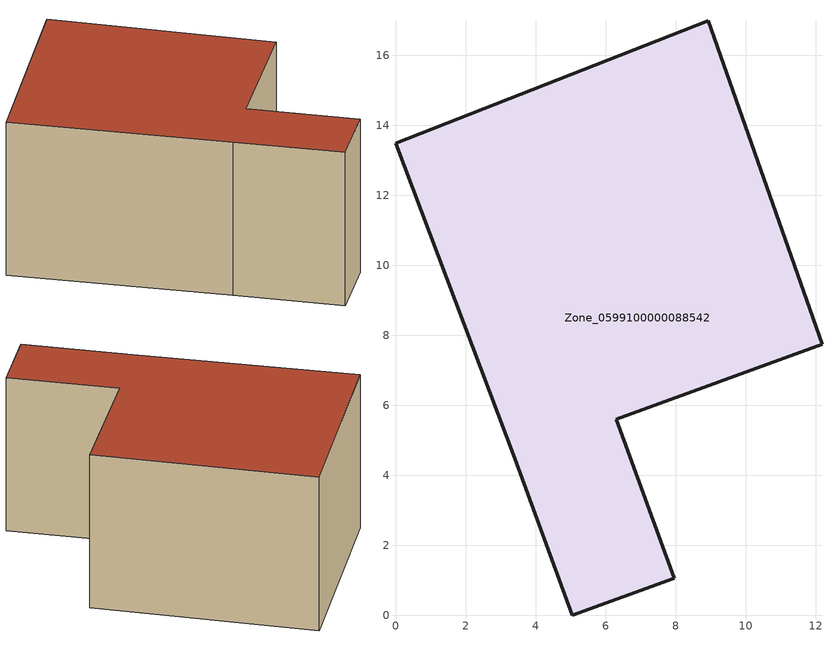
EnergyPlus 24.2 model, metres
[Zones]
Zone_0599100000088542
 floor ground (C_G): 6.31,5.6 7.96,1.06 5.05,0 3.41,4.49 0,13.48 8.93,16.98 12.18,7.75 z1.71
 wall outside (C_F): 3.41,4.49 5.05,0 7.96,1.06 6.31,5.6 12.18,7.75 8.93,16.98 0,13.48 3.41,4.49 z1.71:8.88
 roof outside (C_R): 7.96,1.06 6.31,5.6 12.18,7.75 8.93,16.98 0,13.48 3.41,4.49 5.05,0 z8.88
[BUILDING]
Pand.0599100000088542: North Axis=0; Terrain=City; Loads Convergence Tolerance Value=0.04; Temperature Convergence Tolerance Value=0.4; Solar Distribution=FullExterior; Maximum Number of Warmup Days=25; Minimum Number of Warmup Days=1
[Site:Location]
Rotterdam.The.Hague.AP_ZH_NLD Design_Conditions: Latitude=51.96; Longitude=4.45; Time Zone=1; Elevation=-4.5
[SITE:GROUNDTEMPERATURE:BUILDINGSURFACE]
18, 18, 18, 18, 18, 18, 18, 18, 18, 18, 18, 18
[MATERIAL] Thermal Absorptance=0.9; Solar Absorptance=0.7; Visible Absorptance=0.7
Name | Roughness | Thickness | Conductivity | Density | Specific Heat
G.TC.1946 | MediumSmooth | 0.15 | 1 | 540 | 1210
F.TC.1946 | Rough | 0.3 | 0.857143 | 1920 | 840
R.TC.1946 | MediumRough | 0.2 | 0.909091 | 1500 | 1000
[CONSTRUCTION]
C_G: G.TC.1946
C_F: F.TC.1946
C_R: R.TC.1946
[ZONE]
Zone_0599100000088542: Type=1; Multiplier=1; Ceiling Height=Autocalculate; Volume=Autocalculate; Floor Area=autocalculate; Part of Total Floor Area=Yes
[ZONEINFILTRATION:DESIGNFLOWRATE]
Infil_Zone_0599100000088542: Zone or ZoneList or Space or SpaceList=Zone_0599100000088542; Schedule=AlwaysOn; Design Flow Rate Calculation Method=Flow/Area; Flow Rate per Floor Area=0.003; Constant Term Coefficient=1; Temperature Term Coefficient=0; Velocity Term Coefficient=0; Velocity Squared Term Coefficient=0
[HVACTEMPLATE:ZONE:IDEALLOADSAIRSYSTEM]
Zone_0599100000088542: Maximum Heating Supply Air Temperature=50; Minimum Cooling Supply Air Temperature=13; Maximum Heating Supply Air Humidity Ratio=0.0156; Minimum Cooling Supply Air Humidity Ratio=0.0077; Heating Limit=NoLimit; Cooling Limit=NoLimit; Dehumidification Control Type=ConstantSensibleHeatRatio; Cooling Sensible Heat Ratio=0.7; Dehumidification Setpoint=60; Humidification Control Type=None; Humidification Setpoint=30; Outdoor Air Method=None; Outdoor Air Flow Rate per Person=0.00944; Outdoor Air Flow Rate per Zone Floor Area=0; Outdoor Air Flow Rate per Zone=0; Demand Controlled Ventilation Type=None; Outdoor Air Economizer Type=NoEconomizer; Heat Recovery Type=None; Sensible Heat Recovery Effectiveness=0.7; Latent Heat Recovery Effectiveness=0.65
[ZONECONTROL:THERMOSTAT]
ThermostatControl_Zone_0599100000088542: Zone or ZoneList=Zone_0599100000088542; Control Type Schedule=DualSetpointControlType; Control 1=Thermostat_Zone_0599100000088542; Temperature Difference Between Cutout And Setpoint=0
[THERMOSTATSETPOINT:DUALSETPOINT]
Thermostat_Zone_0599100000088542: Heating Setpoint Temperature Schedule=HeatingSetpoint_Zone_0599100000088542; Cooling Setpoint Temperature Schedule=CoolingSetpoint_Zone_0599100000088542
[SCHEDULE:COMPACT]
HeatingSetpoint_Zone_0599100000088542: Through: 12/31, For: AllDays, Until: 24:00, 21
CoolingSetpoint_Zone_0599100000088542: Through: 12/31, For: AllDays, Until: 24:00, 24
DualSetpointControlType: Through: 12/31, For: AllDays, Until: 24:00, 4
AlwaysOn: Through: 12/31, For: AllDays, Until: 24:00, 1
